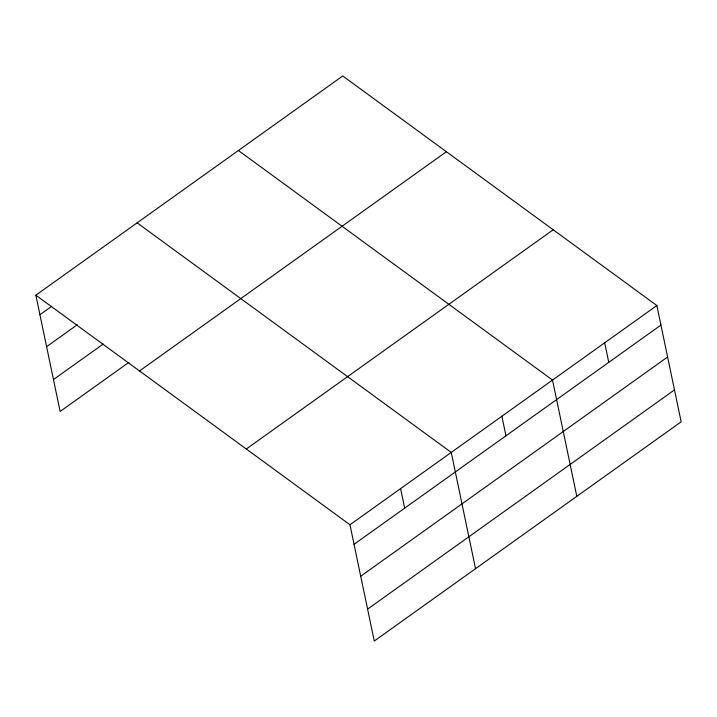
<?xml version="1.0" encoding="UTF-8"?>
<svg xmlns="http://www.w3.org/2000/svg" width="717" height="717" viewBox="0 0 717 717"><rect width="100%" height="100%" fill="white"/><g stroke="black" fill="none" stroke-linecap="round" stroke-linejoin="round"><path stroke-width="1.08" d="M35.85 295.189L342.735 75.966L656.862 305.532L681.15 421.811L374.265 641.034L349.968 524.763L35.85 295.189L60.138 411.468L128.863 362.381M39.937 314.736L51.687 306.338M46.605 346.661L77.346 324.702M53.47 379.553L103.203 344.026M139.51 370.949L446.395 151.717M246.307 449.003L553.201 229.772M349.968 524.763L656.862 305.532M354.055 544.311L660.94 325.079M360.723 576.226L667.608 356.994M367.597 609.118L674.482 389.887M238.394 150.498L552.52 380.064L576.809 496.343M137.126 222.844L451.244 452.409L475.532 568.689M604.691 342.798L608.769 362.345M501.882 416.236L505.96 435.784M400.606 488.591L404.693 508.138"/></g></svg>
